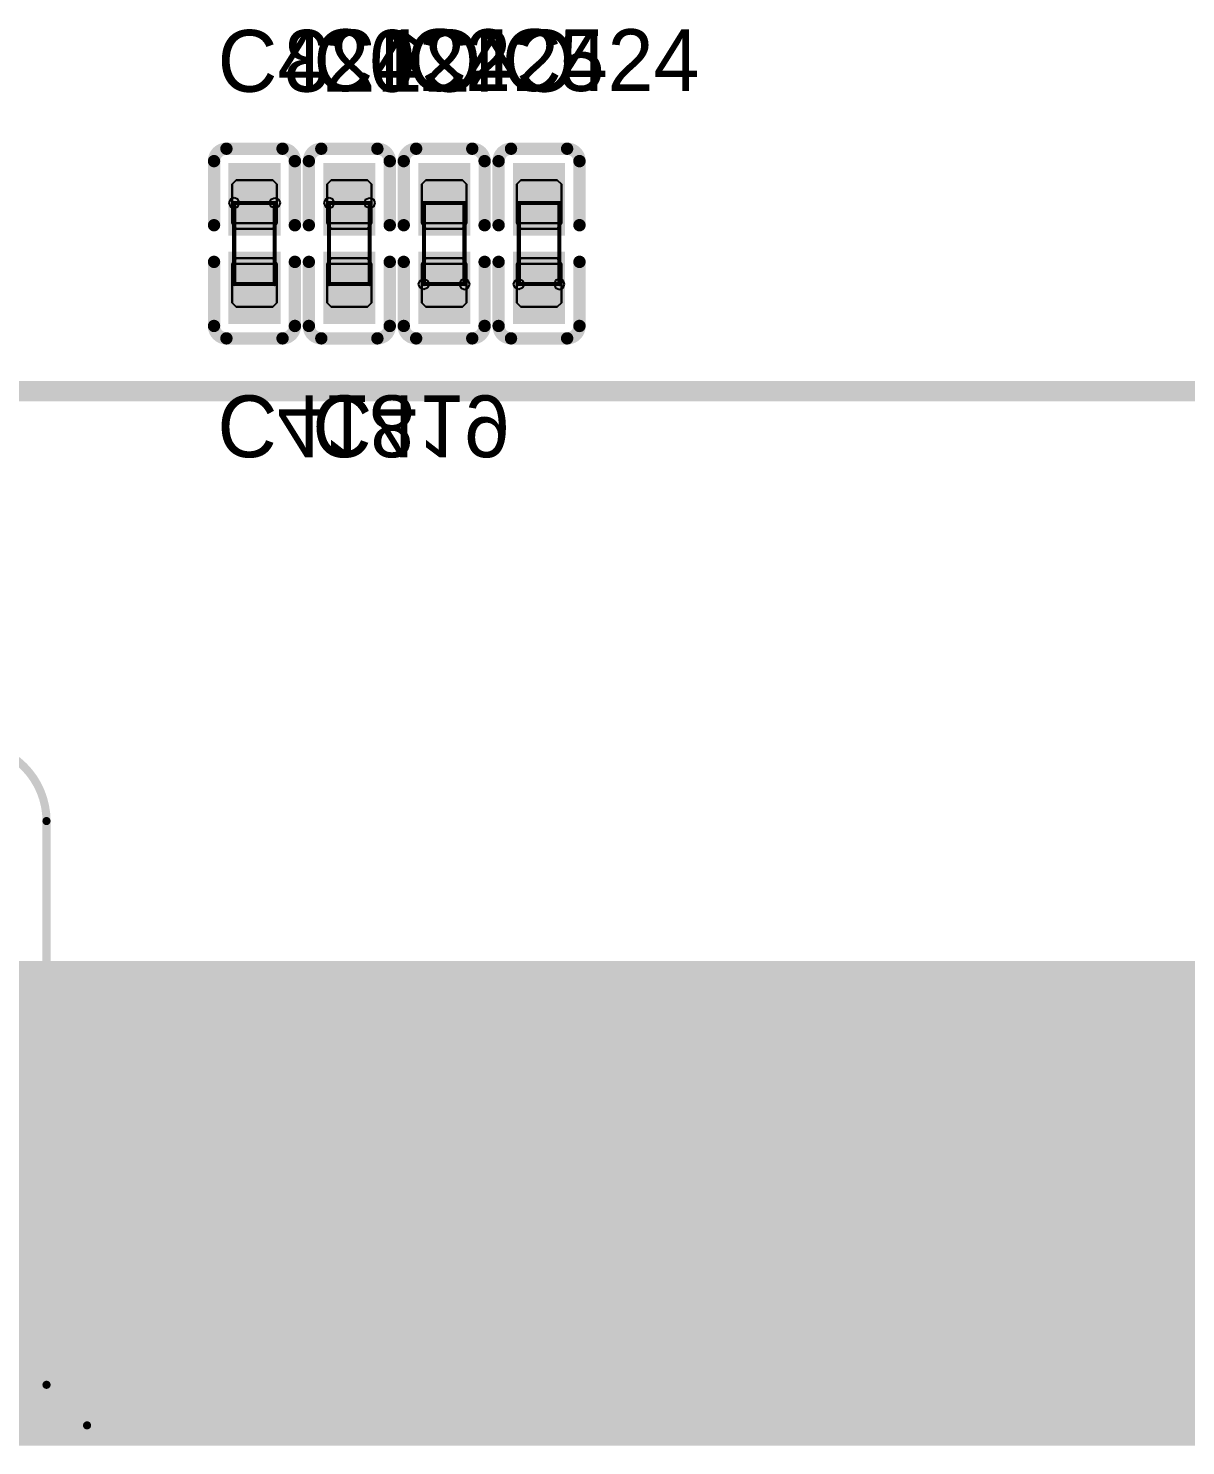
# Model space of a CAD drawing. Header units: millimetres. Extents: x 892 to 1144, y 1011 to 1123.
# Drawn here: x 949.8 to 964.07, y 1010.52 to 1028 of the extents above; entities that cross this region are included whole.
import ezdxf

# ---------------------------------------------------------------- set-up
doc = ezdxf.new("R2010")
doc.units = ezdxf.units.MM
for name, color, linetype in [('BottomLayer', 5, 'Continuous'), ('BottomOverlay', 54, 'Continuous'), ('BottomPaste', 16, 'Continuous'), ('BottomSolder', 6, 'Continuous'), ('KeepOutLayer', 6, 'Continuous'), ('Mechanical15', 56, 'Continuous'), ('TopLayer', 1, 'Continuous'), ('TopOverlay', 2, 'Continuous'), ('TopPaste', 8, 'Continuous'), ('TopSolder', 216, 'Continuous')]:
    doc.layers.add(name, color=color, linetype=linetype)

msp = doc.modelspace()

# ---------------------------------------------------------------- linework, layer by layer
at = {"layer": 'BottomLayer'}
for points in [[(952.32, 1026.285), (952.32, 1025.495), (952.86, 1026.285), (952.86, 1025.495)], [(953.49, 1026.285), (953.49, 1025.495), (954.03, 1026.285), (954.03, 1025.495)], [(955.2, 1025.495), (955.2, 1026.285), (954.66, 1025.495), (954.66, 1026.285)], [(956.37, 1025.495), (956.37, 1026.285), (955.83, 1025.495), (955.83, 1026.285)], [(952.32, 1025.195), (952.32, 1024.405), (952.86, 1025.195), (952.86, 1024.405)], [(953.49, 1025.195), (953.49, 1024.405), (954.03, 1025.195), (954.03, 1024.405)], [(955.2, 1024.405), (955.2, 1025.195), (954.66, 1024.405), (954.66, 1025.195)], [(956.37, 1024.405), (956.37, 1025.195), (955.83, 1024.405), (955.83, 1025.195)], [(950.225, 1012.175), (950.925, 1012.175), (950.225, 1016.375), (950.925, 1016.375)], [(951.225, 1012.175), (951.925, 1012.175), (951.225, 1016.375), (951.925, 1016.375)], [(952.225, 1012.175), (952.925, 1012.175), (952.225, 1016.375), (952.925, 1016.375)], [(953.225, 1012.175), (953.925, 1012.175), (953.225, 1016.375), (953.925, 1016.375)], [(954.225, 1012.175), (954.925, 1012.175), (954.225, 1016.375), (954.925, 1016.375)], [(955.225, 1012.175), (955.925, 1012.175), (955.225, 1016.375), (955.925, 1016.375)], [(956.225, 1012.175), (956.925, 1012.175), (956.225, 1016.375), (956.925, 1016.375)], [(957.225, 1012.175), (957.925, 1012.175), (957.225, 1016.375), (957.925, 1016.375)], [(958.225, 1012.175), (958.925, 1012.175), (958.225, 1016.375), (958.925, 1016.375)], [(959.225, 1012.175), (959.925, 1012.175), (959.225, 1016.375), (959.925, 1016.375)], [(960.225, 1012.175), (960.925, 1012.175), (960.225, 1016.375), (960.925, 1016.375)], [(961.225, 1012.175), (961.925, 1012.175), (961.225, 1016.375), (961.925, 1016.375)], [(962.225, 1012.175), (962.925, 1012.175), (962.225, 1016.375), (962.925, 1016.375)], [(963.225, 1012.175), (963.925, 1012.175), (963.225, 1016.375), (963.925, 1016.375)]]:
    msp.add_solid(points, dxfattribs=at)
at = {"layer": 'BottomOverlay', "const_width": 0.152}
for points in [[(952.091, 1026.361, -0.414214), (952.244, 1026.514)], [(952.936, 1026.514, -0.414214), (953.089, 1026.361)], [(953.261, 1026.361, -0.414214), (953.414, 1026.514)], [(954.106, 1026.514, -0.414214), (954.259, 1026.361)], [(954.431, 1026.361, -0.414214), (954.584, 1026.514)], [(955.276, 1026.514, -0.414214), (955.429, 1026.361)], [(955.601, 1026.361, -0.414214), (955.754, 1026.514)], [(956.446, 1026.514, -0.414214), (956.599, 1026.361)], [(952.244, 1024.176, -0.414214), (952.091, 1024.329)], [(953.089, 1024.329, -0.414214), (952.936, 1024.176)], [(953.414, 1024.176, -0.414214), (953.261, 1024.329)], [(954.259, 1024.329, -0.414214), (954.106, 1024.176)], [(954.584, 1024.176, -0.414214), (954.431, 1024.329)], [(955.429, 1024.329, -0.414214), (955.276, 1024.176)], [(955.754, 1024.176, -0.414214), (955.601, 1024.329)], [(956.599, 1024.329, -0.414214), (956.446, 1024.176)]]:
    msp.add_lwpolyline(points, format="xyb", dxfattribs=at)
for points in [[(952.244, 1026.514), (952.936, 1026.514)], [(953.414, 1026.514), (954.106, 1026.514)], [(954.584, 1026.514), (955.276, 1026.514)], [(955.754, 1026.514), (956.446, 1026.514)], [(952.091, 1025.571), (952.091, 1026.361)], [(953.089, 1025.571), (953.089, 1026.361)], [(953.261, 1025.571), (953.261, 1026.361)], [(954.259, 1025.571), (954.259, 1026.361)], [(954.431, 1025.571), (954.431, 1026.361)], [(955.429, 1025.571), (955.429, 1026.361)], [(955.601, 1025.571), (955.601, 1026.361)], [(956.599, 1025.571), (956.599, 1026.361)], [(952.091, 1024.329), (952.091, 1025.119)], [(953.089, 1024.329), (953.089, 1025.119)], [(953.261, 1024.329), (953.261, 1025.119)], [(954.259, 1024.329), (954.259, 1025.119)], [(954.431, 1024.329), (954.431, 1025.119)], [(955.429, 1024.329), (955.429, 1025.119)], [(955.601, 1024.329), (955.601, 1025.119)], [(956.599, 1024.329), (956.599, 1025.119)], [(952.244, 1024.176), (952.936, 1024.176)], [(953.414, 1024.176), (954.106, 1024.176)], [(954.584, 1024.176), (955.276, 1024.176)], [(955.754, 1024.176), (956.446, 1024.176)]]:
    msp.add_lwpolyline(points, dxfattribs=at)
at = {"layer": 'BottomOverlay', "const_width": 0.0762}
for points in [[(952.206, 1026.514, 1), (952.282, 1026.514, 1)], [(952.206, 1026.514, 1), (952.282, 1026.514, 1)], [(952.898, 1026.514, 1), (952.974, 1026.514, 1)], [(952.898, 1026.514, 1), (952.974, 1026.514, 1)], [(953.376, 1026.514, 1), (953.452, 1026.514, 1)], [(953.376, 1026.514, 1), (953.452, 1026.514, 1)], [(954.068, 1026.514, 1), (954.144, 1026.514, 1)], [(954.068, 1026.514, 1), (954.144, 1026.514, 1)], [(954.546, 1026.514, 1), (954.622, 1026.514, 1)], [(954.546, 1026.514, 1), (954.622, 1026.514, 1)], [(955.238, 1026.514, 1), (955.314, 1026.514, 1)], [(955.238, 1026.514, 1), (955.314, 1026.514, 1)], [(955.716, 1026.514, 1), (955.792, 1026.514, 1)], [(955.716, 1026.514, 1), (955.792, 1026.514, 1)], [(956.408, 1026.514, 1), (956.484, 1026.514, 1)], [(956.408, 1026.514, 1), (956.484, 1026.514, 1)], [(952.053, 1026.361, 1), (952.129, 1026.361, 1)], [(952.053, 1026.361, 1), (952.129, 1026.361, 1)], [(953.05, 1026.361, 1), (953.127, 1026.361, 1)], [(953.05, 1026.361, 1), (953.127, 1026.361, 1)], [(953.223, 1026.361, 1), (953.299, 1026.361, 1)], [(953.223, 1026.361, 1), (953.299, 1026.361, 1)], [(954.22, 1026.361, 1), (954.297, 1026.361, 1)], [(954.22, 1026.361, 1), (954.297, 1026.361, 1)], [(954.393, 1026.361, 1), (954.469, 1026.361, 1)], [(954.393, 1026.361, 1), (954.469, 1026.361, 1)], [(955.39, 1026.361, 1), (955.467, 1026.361, 1)], [(955.39, 1026.361, 1), (955.467, 1026.361, 1)], [(955.563, 1026.361, 1), (955.639, 1026.361, 1)], [(955.563, 1026.361, 1), (955.639, 1026.361, 1)], [(956.56, 1026.361, 1), (956.637, 1026.361, 1)], [(956.56, 1026.361, 1), (956.637, 1026.361, 1)], [(952.053, 1025.571, 1), (952.129, 1025.571, 1)], [(953.05, 1025.571, 1), (953.127, 1025.571, 1)], [(953.223, 1025.571, 1), (953.299, 1025.571, 1)], [(954.22, 1025.571, 1), (954.297, 1025.571, 1)], [(954.393, 1025.571, 1), (954.469, 1025.571, 1)], [(955.39, 1025.571, 1), (955.467, 1025.571, 1)], [(955.563, 1025.571, 1), (955.639, 1025.571, 1)], [(956.56, 1025.571, 1), (956.637, 1025.571, 1)], [(952.053, 1025.119, 1), (952.129, 1025.119, 1)], [(953.05, 1025.119, 1), (953.127, 1025.119, 1)], [(953.223, 1025.119, 1), (953.299, 1025.119, 1)], [(954.22, 1025.119, 1), (954.297, 1025.119, 1)], [(954.393, 1025.119, 1), (954.469, 1025.119, 1)], [(955.39, 1025.119, 1), (955.467, 1025.119, 1)], [(955.563, 1025.119, 1), (955.639, 1025.119, 1)], [(956.56, 1025.119, 1), (956.637, 1025.119, 1)], [(952.053, 1024.329, 1), (952.129, 1024.329, 1)], [(952.053, 1024.329, 1), (952.129, 1024.329, 1)], [(953.05, 1024.329, 1), (953.127, 1024.329, 1)], [(953.05, 1024.329, 1), (953.127, 1024.329, 1)], [(953.223, 1024.329, 1), (953.299, 1024.329, 1)], [(953.223, 1024.329, 1), (953.299, 1024.329, 1)], [(954.22, 1024.329, 1), (954.297, 1024.329, 1)], [(954.22, 1024.329, 1), (954.297, 1024.329, 1)], [(954.393, 1024.329, 1), (954.469, 1024.329, 1)], [(954.393, 1024.329, 1), (954.469, 1024.329, 1)], [(955.39, 1024.329, 1), (955.467, 1024.329, 1)], [(955.39, 1024.329, 1), (955.467, 1024.329, 1)], [(955.563, 1024.329, 1), (955.639, 1024.329, 1)], [(955.563, 1024.329, 1), (955.639, 1024.329, 1)], [(956.56, 1024.329, 1), (956.637, 1024.329, 1)], [(956.56, 1024.329, 1), (956.637, 1024.329, 1)], [(952.206, 1024.176, 1), (952.282, 1024.176, 1)], [(952.206, 1024.176, 1), (952.282, 1024.176, 1)], [(952.898, 1024.176, 1), (952.974, 1024.176, 1)], [(952.898, 1024.176, 1), (952.974, 1024.176, 1)], [(953.376, 1024.176, 1), (953.452, 1024.176, 1)], [(953.376, 1024.176, 1), (953.452, 1024.176, 1)], [(954.068, 1024.176, 1), (954.144, 1024.176, 1)], [(954.068, 1024.176, 1), (954.144, 1024.176, 1)], [(954.546, 1024.176, 1), (954.622, 1024.176, 1)], [(954.546, 1024.176, 1), (954.622, 1024.176, 1)], [(955.238, 1024.176, 1), (955.314, 1024.176, 1)], [(955.238, 1024.176, 1), (955.314, 1024.176, 1)], [(955.716, 1024.176, 1), (955.792, 1024.176, 1)], [(955.716, 1024.176, 1), (955.792, 1024.176, 1)], [(956.408, 1024.176, 1), (956.484, 1024.176, 1)], [(956.408, 1024.176, 1), (956.484, 1024.176, 1)]]:
    msp.add_lwpolyline(points, format="xyb", close=True, dxfattribs=at)
at = {"layer": 'BottomPaste'}
for p, q in [((952.365, 1026.125), (952.315, 1026.075)), ((952.315, 1026.075), (952.315, 1025.595)), ((952.815, 1026.125), (952.365, 1026.125)), ((952.865, 1026.075), (952.815, 1026.125)), ((952.865, 1025.595), (952.865, 1026.075)), ((953.535, 1026.125), (953.485, 1026.075)), ((953.485, 1026.075), (953.485, 1025.595)), ((953.985, 1026.125), (953.535, 1026.125)), ((954.035, 1026.075), (953.985, 1026.125)), ((954.035, 1025.595), (954.035, 1026.075)), ((954.705, 1026.125), (954.655, 1026.075)), ((954.655, 1026.075), (954.655, 1025.595)), ((955.155, 1026.125), (954.705, 1026.125)), ((955.205, 1026.075), (955.155, 1026.125)), ((955.205, 1025.595), (955.205, 1026.075)), ((955.875, 1026.125), (955.825, 1026.075)), ((955.825, 1026.075), (955.825, 1025.595)), ((956.325, 1026.125), (955.875, 1026.125)), ((956.375, 1026.075), (956.325, 1026.125)), ((956.375, 1025.595), (956.375, 1026.075)), ((952.315, 1025.595), (952.365, 1025.525)), ((952.365, 1025.525), (952.815, 1025.525)), ((952.815, 1025.525), (952.865, 1025.595)), ((953.485, 1025.595), (953.535, 1025.525)), ((953.535, 1025.525), (953.985, 1025.525)), ((953.985, 1025.525), (954.035, 1025.595)), ((954.655, 1025.595), (954.705, 1025.525)), ((954.705, 1025.525), (955.155, 1025.525)), ((955.155, 1025.525), (955.205, 1025.595)), ((955.825, 1025.595), (955.875, 1025.525)), ((955.875, 1025.525), (956.325, 1025.525)), ((956.325, 1025.525), (956.375, 1025.595)), ((952.365, 1025.165), (952.315, 1025.095)), ((952.815, 1025.165), (952.365, 1025.165)), ((952.865, 1025.095), (952.815, 1025.165)), ((953.535, 1025.165), (953.485, 1025.095)), ((953.985, 1025.165), (953.535, 1025.165)), ((954.035, 1025.095), (953.985, 1025.165)), ((954.705, 1025.165), (954.655, 1025.095)), ((955.155, 1025.165), (954.705, 1025.165)), ((955.205, 1025.095), (955.155, 1025.165)), ((955.875, 1025.165), (955.825, 1025.095)), ((956.325, 1025.165), (955.875, 1025.165)), ((956.375, 1025.095), (956.325, 1025.165)), ((952.315, 1025.095), (952.315, 1024.615)), ((952.865, 1024.615), (952.865, 1025.095)), ((953.485, 1025.095), (953.485, 1024.615)), ((954.035, 1024.615), (954.035, 1025.095)), ((954.655, 1025.095), (954.655, 1024.615)), ((955.205, 1024.615), (955.205, 1025.095)), ((955.825, 1025.095), (955.825, 1024.615)), ((956.375, 1024.615), (956.375, 1025.095)), ((952.315, 1024.615), (952.365, 1024.565)), ((952.365, 1024.565), (952.815, 1024.565)), ((952.815, 1024.565), (952.865, 1024.615)), ((953.485, 1024.615), (953.535, 1024.565)), ((953.535, 1024.565), (953.985, 1024.565)), ((953.985, 1024.565), (954.035, 1024.615)), ((954.655, 1024.615), (954.705, 1024.565)), ((954.705, 1024.565), (955.155, 1024.565)), ((955.155, 1024.565), (955.205, 1024.615)), ((955.825, 1024.615), (955.875, 1024.565)), ((955.875, 1024.565), (956.325, 1024.565)), ((956.325, 1024.565), (956.375, 1024.615))]:
    msp.add_line(p, q, dxfattribs=at)
for points in [[(952.32, 1026.285), (952.32, 1025.495), (952.86, 1026.285), (952.86, 1025.495)], [(953.49, 1026.285), (953.49, 1025.495), (954.03, 1026.285), (954.03, 1025.495)], [(955.2, 1025.495), (955.2, 1026.285), (954.66, 1025.495), (954.66, 1026.285)], [(956.37, 1025.495), (956.37, 1026.285), (955.83, 1025.495), (955.83, 1026.285)], [(952.32, 1025.195), (952.32, 1024.405), (952.86, 1025.195), (952.86, 1024.405)], [(953.49, 1025.195), (953.49, 1024.405), (954.03, 1025.195), (954.03, 1024.405)], [(955.2, 1024.405), (955.2, 1025.195), (954.66, 1024.405), (954.66, 1025.195)], [(956.37, 1024.405), (956.37, 1025.195), (955.83, 1024.405), (955.83, 1025.195)]]:
    msp.add_solid(points, dxfattribs=at)
at = {"layer": 'BottomSolder'}
for points in [[(952.269, 1026.336), (952.269, 1025.444), (952.911, 1026.336), (952.911, 1025.444)], [(953.439, 1026.336), (953.439, 1025.444), (954.081, 1026.336), (954.081, 1025.444)], [(955.251, 1025.444), (955.251, 1026.336), (954.609, 1025.444), (954.609, 1026.336)], [(956.421, 1025.444), (956.421, 1026.336), (955.779, 1025.444), (955.779, 1026.336)], [(952.269, 1025.246), (952.269, 1024.354), (952.911, 1025.246), (952.911, 1024.354)], [(953.439, 1025.246), (953.439, 1024.354), (954.081, 1025.246), (954.081, 1024.354)], [(955.251, 1024.354), (955.251, 1025.246), (954.609, 1024.354), (954.609, 1025.246)], [(956.421, 1024.354), (956.421, 1025.246), (955.779, 1024.354), (955.779, 1025.246)], [(936.675, 1010.525), (1021.475, 1010.525), (936.675, 1016.5), (1021.475, 1016.5)], [(950.123, 1012.073), (951.027, 1012.073), (950.123, 1016.477), (951.027, 1016.477)], [(951.123, 1012.073), (952.027, 1012.073), (951.123, 1016.477), (952.027, 1016.477)], [(952.123, 1012.073), (953.027, 1012.073), (952.123, 1016.477), (953.027, 1016.477)], [(953.123, 1012.073), (954.027, 1012.073), (953.123, 1016.477), (954.027, 1016.477)], [(954.123, 1012.073), (955.027, 1012.073), (954.123, 1016.477), (955.027, 1016.477)], [(955.123, 1012.073), (956.027, 1012.073), (955.123, 1016.477), (956.027, 1016.477)], [(956.123, 1012.073), (957.027, 1012.073), (956.123, 1016.477), (957.027, 1016.477)], [(957.123, 1012.073), (958.027, 1012.073), (957.123, 1016.477), (958.027, 1016.477)], [(958.123, 1012.073), (959.027, 1012.073), (958.123, 1016.477), (959.027, 1016.477)], [(959.123, 1012.073), (960.027, 1012.073), (959.123, 1016.477), (960.027, 1016.477)], [(960.123, 1012.073), (961.027, 1012.073), (960.123, 1016.477), (961.027, 1016.477)], [(961.123, 1012.073), (962.027, 1012.073), (961.123, 1016.477), (962.027, 1016.477)], [(962.123, 1012.073), (963.027, 1012.073), (962.123, 1016.477), (963.027, 1016.477)], [(963.123, 1012.073), (964.027, 1012.073), (963.123, 1016.477), (964.027, 1016.477)]]:
    msp.add_solid(points, dxfattribs=at)
at = {"layer": 'KeepOutLayer', "const_width": 0.1}
msp.add_lwpolyline([(948.125, 1018.225, -1), (950.025, 1018.225)], format="xyb", dxfattribs=at)
for points in [[(950.025, 1011.275), (950.025, 1018.225)], [(950.025, 1011.275), (950.525, 1010.775)], [(950.525, 1010.775), (1020.725, 1010.775)]]:
    msp.add_lwpolyline(points, dxfattribs=at)
at = {"layer": 'KeepOutLayer', "const_width": 0.05}
for points in [[(950, 1018.225, 1), (950.05, 1018.225, 1)], [(950, 1018.225, 1), (950.05, 1018.225, 1)], [(950, 1011.275, 1), (950.05, 1011.275, 1)], [(950, 1011.275, 1), (950.05, 1011.275, 1)], [(950.5, 1010.775, 1), (950.55, 1010.775, 1)], [(950.5, 1010.775, 1), (950.55, 1010.775, 1)]]:
    msp.add_lwpolyline(points, format="xyb", close=True, dxfattribs=at)
at = {"layer": 'Mechanical15'}
for p, q in [((952.294, 1025.891), (952.275, 1025.845)), ((952.275, 1025.845), (952.294, 1025.799)), ((952.34, 1025.91), (952.294, 1025.891)), ((952.386, 1025.891), (952.34, 1025.91)), ((952.34, 1025.91), (952.34, 1025.91)), ((952.34, 1025.595), (952.34, 1025.845)), ((952.34, 1025.845), (952.84, 1025.845)), ((952.84, 1025.845), (952.34, 1025.845)), ((952.34, 1025.845), (952.34, 1025.595)), ((952.405, 1025.845), (952.386, 1025.891)), ((952.386, 1025.799), (952.405, 1025.845)), ((952.775, 1025.845), (952.794, 1025.891)), ((952.794, 1025.799), (952.775, 1025.845)), ((952.794, 1025.891), (952.84, 1025.91)), ((952.84, 1025.91), (952.886, 1025.891)), ((952.84, 1025.845), (952.84, 1025.595)), ((952.84, 1025.595), (952.84, 1025.845)), ((952.886, 1025.891), (952.905, 1025.845)), ((952.905, 1025.845), (952.886, 1025.799)), ((953.464, 1025.891), (953.445, 1025.845)), ((953.445, 1025.845), (953.464, 1025.799)), ((953.51, 1025.91), (953.464, 1025.891)), ((953.556, 1025.891), (953.51, 1025.91)), ((953.51, 1025.91), (953.51, 1025.91)), ((953.51, 1025.595), (953.51, 1025.845)), ((953.51, 1025.845), (954.01, 1025.845)), ((954.01, 1025.845), (953.51, 1025.845)), ((953.51, 1025.845), (953.51, 1025.595)), ((953.575, 1025.845), (953.556, 1025.891)), ((953.556, 1025.799), (953.575, 1025.845)), ((953.945, 1025.845), (953.964, 1025.891)), ((953.964, 1025.799), (953.945, 1025.845)), ((953.964, 1025.891), (954.01, 1025.91)), ((954.01, 1025.91), (954.056, 1025.891)), ((954.01, 1025.845), (954.01, 1025.595)), ((954.01, 1025.595), (954.01, 1025.845)), ((954.056, 1025.891), (954.075, 1025.845)), ((954.075, 1025.845), (954.056, 1025.799)), ((955.18, 1025.845), (954.68, 1025.845)), ((954.68, 1025.845), (954.68, 1025.595)), ((954.68, 1025.595), (954.68, 1025.845)), ((954.68, 1025.845), (955.18, 1025.845)), ((955.18, 1025.595), (955.18, 1025.845)), ((955.18, 1025.845), (955.18, 1025.595)), ((956.35, 1025.845), (955.85, 1025.845)), ((955.85, 1025.845), (955.85, 1025.595)), ((955.85, 1025.595), (955.85, 1025.845)), ((955.85, 1025.845), (956.35, 1025.845)), ((956.35, 1025.595), (956.35, 1025.845)), ((956.35, 1025.845), (956.35, 1025.595)), ((952.294, 1025.799), (952.34, 1025.78)), ((952.34, 1025.78), (952.386, 1025.799)), ((952.34, 1025.78), (952.34, 1025.78)), ((952.84, 1025.78), (952.794, 1025.799)), ((952.886, 1025.799), (952.84, 1025.78)), ((953.464, 1025.799), (953.51, 1025.78)), ((953.51, 1025.78), (953.556, 1025.799)), ((953.51, 1025.78), (953.51, 1025.78)), ((954.01, 1025.78), (953.964, 1025.799)), ((954.056, 1025.799), (954.01, 1025.78)), ((952.84, 1025.595), (952.34, 1025.595)), ((952.34, 1025.595), (952.84, 1025.595)), ((954.01, 1025.595), (953.51, 1025.595)), ((953.51, 1025.595), (954.01, 1025.595)), ((954.68, 1025.595), (955.18, 1025.595)), ((955.18, 1025.595), (954.68, 1025.595)), ((955.85, 1025.595), (956.35, 1025.595)), ((956.35, 1025.595), (955.85, 1025.595)), ((952.34, 1025.095), (952.34, 1024.845)), ((952.84, 1025.095), (952.34, 1025.095)), ((952.34, 1024.845), (952.34, 1025.095)), ((952.34, 1025.095), (952.84, 1025.095)), ((952.84, 1024.845), (952.84, 1025.095)), ((952.84, 1025.095), (952.84, 1024.845)), ((953.51, 1025.095), (953.51, 1024.845)), ((954.01, 1025.095), (953.51, 1025.095)), ((953.51, 1024.845), (953.51, 1025.095)), ((953.51, 1025.095), (954.01, 1025.095)), ((954.01, 1024.845), (954.01, 1025.095)), ((954.01, 1025.095), (954.01, 1024.845)), ((954.68, 1024.845), (954.68, 1025.095)), ((954.68, 1025.095), (955.18, 1025.095)), ((954.68, 1025.095), (954.68, 1024.845)), ((955.18, 1025.095), (954.68, 1025.095)), ((955.18, 1025.095), (955.18, 1024.845)), ((955.18, 1024.845), (955.18, 1025.095)), ((955.85, 1024.845), (955.85, 1025.095)), ((955.85, 1025.095), (956.35, 1025.095)), ((955.85, 1025.095), (955.85, 1024.845)), ((956.35, 1025.095), (955.85, 1025.095)), ((956.35, 1025.095), (956.35, 1024.845)), ((956.35, 1024.845), (956.35, 1025.095)), ((952.34, 1024.845), (952.84, 1024.845)), ((952.84, 1024.845), (952.34, 1024.845)), ((953.51, 1024.845), (954.01, 1024.845)), ((954.01, 1024.845), (953.51, 1024.845)), ((954.615, 1024.845), (954.634, 1024.891)), ((954.634, 1024.799), (954.615, 1024.845)), ((954.634, 1024.891), (954.68, 1024.91)), ((954.68, 1024.78), (954.634, 1024.799)), ((954.68, 1024.91), (954.726, 1024.891)), ((955.18, 1024.845), (954.68, 1024.845)), ((954.68, 1024.845), (955.18, 1024.845)), ((954.726, 1024.799), (954.68, 1024.78)), ((954.726, 1024.891), (954.745, 1024.845)), ((954.745, 1024.845), (954.726, 1024.799)), ((955.134, 1024.891), (955.115, 1024.845)), ((955.115, 1024.845), (955.134, 1024.799)), ((955.18, 1024.91), (955.134, 1024.891)), ((955.134, 1024.799), (955.18, 1024.78)), ((955.18, 1024.91), (955.18, 1024.91)), ((955.226, 1024.891), (955.18, 1024.91)), ((955.18, 1024.78), (955.226, 1024.799)), ((955.245, 1024.845), (955.226, 1024.891)), ((955.226, 1024.799), (955.245, 1024.845)), ((955.785, 1024.845), (955.804, 1024.891)), ((955.804, 1024.799), (955.785, 1024.845)), ((955.804, 1024.891), (955.85, 1024.91)), ((955.85, 1024.78), (955.804, 1024.799)), ((955.85, 1024.91), (955.896, 1024.891)), ((956.35, 1024.845), (955.85, 1024.845)), ((955.85, 1024.845), (956.35, 1024.845)), ((955.896, 1024.799), (955.85, 1024.78)), ((955.896, 1024.891), (955.915, 1024.845)), ((955.915, 1024.845), (955.896, 1024.799)), ((956.304, 1024.891), (956.285, 1024.845)), ((956.285, 1024.845), (956.304, 1024.799)), ((956.35, 1024.91), (956.304, 1024.891)), ((956.304, 1024.799), (956.35, 1024.78)), ((956.35, 1024.91), (956.35, 1024.91)), ((956.396, 1024.891), (956.35, 1024.91)), ((956.35, 1024.78), (956.396, 1024.799)), ((956.415, 1024.845), (956.396, 1024.891)), ((956.396, 1024.799), (956.415, 1024.845)), ((955.18, 1024.78), (955.18, 1024.78)), ((956.35, 1024.78), (956.35, 1024.78))]:
    msp.add_line(p, q, dxfattribs=at)
at = {"layer": 'Mechanical15', "const_width": 0.0508}
for points in [[(952.34, 1024.845), (952.34, 1025.845)], [(952.34, 1025.845), (952.84, 1025.845)], [(952.34, 1024.845), (952.34, 1025.845)], [(952.34, 1025.845), (952.84, 1025.845)], [(952.84, 1024.845), (952.84, 1025.845)], [(952.84, 1024.845), (952.84, 1025.845)], [(953.51, 1024.845), (953.51, 1025.845)], [(953.51, 1025.845), (954.01, 1025.845)], [(953.51, 1024.845), (953.51, 1025.845)], [(953.51, 1025.845), (954.01, 1025.845)], [(954.01, 1024.845), (954.01, 1025.845)], [(954.01, 1024.845), (954.01, 1025.845)], [(954.68, 1025.845), (955.18, 1025.845)], [(954.68, 1024.845), (954.68, 1025.845)], [(954.68, 1024.845), (954.68, 1025.845)], [(954.68, 1025.845), (955.18, 1025.845)], [(955.18, 1024.845), (955.18, 1025.845)], [(955.18, 1024.845), (955.18, 1025.845)], [(955.85, 1025.845), (956.35, 1025.845)], [(955.85, 1024.845), (955.85, 1025.845)], [(955.85, 1024.845), (955.85, 1025.845)], [(955.85, 1025.845), (956.35, 1025.845)], [(956.35, 1024.845), (956.35, 1025.845)], [(956.35, 1024.845), (956.35, 1025.845)], [(952.34, 1024.845), (952.84, 1024.845)], [(952.34, 1024.845), (952.84, 1024.845)], [(953.51, 1024.845), (954.01, 1024.845)], [(953.51, 1024.845), (954.01, 1024.845)], [(954.68, 1024.845), (955.18, 1024.845)], [(954.68, 1024.845), (955.18, 1024.845)], [(955.85, 1024.845), (956.35, 1024.845)], [(955.85, 1024.845), (956.35, 1024.845)]]:
    msp.add_lwpolyline(points, dxfattribs=at)
at = {"layer": 'Mechanical15', "const_width": 0.0254}
for points in [[(952.327, 1025.845, 1), (952.353, 1025.845, 1)], [(952.327, 1025.845, 1), (952.353, 1025.845, 1)], [(952.327, 1025.845, 1), (952.353, 1025.845, 1)], [(952.327, 1025.845, 1), (952.353, 1025.845, 1)], [(952.827, 1025.845, 1), (952.853, 1025.845, 1)], [(952.827, 1025.845, 1), (952.853, 1025.845, 1)], [(952.827, 1025.845, 1), (952.853, 1025.845, 1)], [(952.827, 1025.845, 1), (952.853, 1025.845, 1)], [(953.497, 1025.845, 1), (953.523, 1025.845, 1)], [(953.497, 1025.845, 1), (953.523, 1025.845, 1)], [(953.497, 1025.845, 1), (953.523, 1025.845, 1)], [(953.497, 1025.845, 1), (953.523, 1025.845, 1)], [(953.997, 1025.845, 1), (954.023, 1025.845, 1)], [(953.997, 1025.845, 1), (954.023, 1025.845, 1)], [(953.997, 1025.845, 1), (954.023, 1025.845, 1)], [(953.997, 1025.845, 1), (954.023, 1025.845, 1)], [(954.667, 1025.845, 1), (954.693, 1025.845, 1)], [(954.667, 1025.845, 1), (954.693, 1025.845, 1)], [(954.667, 1025.845, 1), (954.693, 1025.845, 1)], [(954.667, 1025.845, 1), (954.693, 1025.845, 1)], [(955.167, 1025.845, 1), (955.193, 1025.845, 1)], [(955.167, 1025.845, 1), (955.193, 1025.845, 1)], [(955.167, 1025.845, 1), (955.193, 1025.845, 1)], [(955.167, 1025.845, 1), (955.193, 1025.845, 1)], [(955.837, 1025.845, 1), (955.863, 1025.845, 1)], [(955.837, 1025.845, 1), (955.863, 1025.845, 1)], [(955.837, 1025.845, 1), (955.863, 1025.845, 1)], [(955.837, 1025.845, 1), (955.863, 1025.845, 1)], [(956.337, 1025.845, 1), (956.363, 1025.845, 1)], [(956.337, 1025.845, 1), (956.363, 1025.845, 1)], [(956.337, 1025.845, 1), (956.363, 1025.845, 1)], [(956.337, 1025.845, 1), (956.363, 1025.845, 1)], [(952.327, 1024.845, 1), (952.353, 1024.845, 1)], [(952.327, 1024.845, 1), (952.353, 1024.845, 1)], [(952.327, 1024.845, 1), (952.353, 1024.845, 1)], [(952.327, 1024.845, 1), (952.353, 1024.845, 1)], [(952.827, 1024.845, 1), (952.853, 1024.845, 1)], [(952.827, 1024.845, 1), (952.853, 1024.845, 1)], [(952.827, 1024.845, 1), (952.853, 1024.845, 1)], [(952.827, 1024.845, 1), (952.853, 1024.845, 1)], [(953.497, 1024.845, 1), (953.523, 1024.845, 1)], [(953.497, 1024.845, 1), (953.523, 1024.845, 1)], [(953.497, 1024.845, 1), (953.523, 1024.845, 1)], [(953.497, 1024.845, 1), (953.523, 1024.845, 1)], [(953.997, 1024.845, 1), (954.023, 1024.845, 1)], [(953.997, 1024.845, 1), (954.023, 1024.845, 1)], [(953.997, 1024.845, 1), (954.023, 1024.845, 1)], [(953.997, 1024.845, 1), (954.023, 1024.845, 1)], [(954.667, 1024.845, 1), (954.693, 1024.845, 1)], [(954.667, 1024.845, 1), (954.693, 1024.845, 1)], [(954.667, 1024.845, 1), (954.693, 1024.845, 1)], [(954.667, 1024.845, 1), (954.693, 1024.845, 1)], [(955.167, 1024.845, 1), (955.193, 1024.845, 1)], [(955.167, 1024.845, 1), (955.193, 1024.845, 1)], [(955.167, 1024.845, 1), (955.193, 1024.845, 1)], [(955.167, 1024.845, 1), (955.193, 1024.845, 1)], [(955.837, 1024.845, 1), (955.863, 1024.845, 1)], [(955.837, 1024.845, 1), (955.863, 1024.845, 1)], [(955.837, 1024.845, 1), (955.863, 1024.845, 1)], [(955.837, 1024.845, 1), (955.863, 1024.845, 1)], [(956.337, 1024.845, 1), (956.363, 1024.845, 1)], [(956.337, 1024.845, 1), (956.363, 1024.845, 1)], [(956.337, 1024.845, 1), (956.363, 1024.845, 1)], [(956.337, 1024.845, 1), (956.363, 1024.845, 1)]]:
    msp.add_lwpolyline(points, format="xyb", close=True, dxfattribs=at)
at = {"layer": 'TopLayer'}
for points in [[(952.32, 1026.285), (952.32, 1025.495), (952.86, 1026.285), (952.86, 1025.495)], [(953.49, 1026.285), (953.49, 1025.495), (954.03, 1026.285), (954.03, 1025.495)], [(955.2, 1025.495), (955.2, 1026.285), (954.66, 1025.495), (954.66, 1026.285)], [(956.37, 1025.495), (956.37, 1026.285), (955.83, 1025.495), (955.83, 1026.285)], [(952.32, 1025.195), (952.32, 1024.405), (952.86, 1025.195), (952.86, 1024.405)], [(953.49, 1025.195), (953.49, 1024.405), (954.03, 1025.195), (954.03, 1024.405)], [(955.2, 1024.405), (955.2, 1025.195), (954.66, 1024.405), (954.66, 1025.195)], [(956.37, 1024.405), (956.37, 1025.195), (955.83, 1024.405), (955.83, 1025.195)], [(950.225, 1012.175), (950.925, 1012.175), (950.225, 1016.375), (950.925, 1016.375)], [(951.225, 1012.175), (951.925, 1012.175), (951.225, 1016.375), (951.925, 1016.375)], [(952.225, 1012.175), (952.925, 1012.175), (952.225, 1016.375), (952.925, 1016.375)], [(953.225, 1012.175), (953.925, 1012.175), (953.225, 1016.375), (953.925, 1016.375)], [(954.225, 1012.175), (954.925, 1012.175), (954.225, 1016.375), (954.925, 1016.375)], [(955.225, 1013.175), (955.925, 1013.175), (955.225, 1016.375), (955.925, 1016.375)], [(956.225, 1012.175), (956.925, 1012.175), (956.225, 1016.375), (956.925, 1016.375)], [(957.225, 1012.175), (957.925, 1012.175), (957.225, 1016.375), (957.925, 1016.375)], [(958.225, 1012.175), (958.925, 1012.175), (958.225, 1016.375), (958.925, 1016.375)], [(959.225, 1012.175), (959.925, 1012.175), (959.225, 1016.375), (959.925, 1016.375)], [(960.225, 1012.175), (960.925, 1012.175), (960.225, 1016.375), (960.925, 1016.375)], [(961.225, 1012.175), (961.925, 1012.175), (961.225, 1016.375), (961.925, 1016.375)], [(962.225, 1012.175), (962.925, 1012.175), (962.225, 1016.375), (962.925, 1016.375)], [(963.225, 1012.175), (963.925, 1012.175), (963.225, 1016.375), (963.925, 1016.375)]]:
    msp.add_solid(points, dxfattribs=at)
at = {"layer": 'TopOverlay', "const_width": 0.152}
for points in [[(952.091, 1026.361, -0.414214), (952.244, 1026.514)], [(952.936, 1026.514, -0.414214), (953.089, 1026.361)], [(953.261, 1026.361, -0.414214), (953.414, 1026.514)], [(954.106, 1026.514, -0.414214), (954.259, 1026.361)], [(954.431, 1026.361, -0.414214), (954.584, 1026.514)], [(955.276, 1026.514, -0.414214), (955.429, 1026.361)], [(955.601, 1026.361, -0.414214), (955.754, 1026.514)], [(956.446, 1026.514, -0.414214), (956.599, 1026.361)], [(952.244, 1024.176, -0.414214), (952.091, 1024.329)], [(953.089, 1024.329, -0.414214), (952.936, 1024.176)], [(953.414, 1024.176, -0.414214), (953.261, 1024.329)], [(954.259, 1024.329, -0.414214), (954.106, 1024.176)], [(954.584, 1024.176, -0.414214), (954.431, 1024.329)], [(955.429, 1024.329, -0.414214), (955.276, 1024.176)], [(955.754, 1024.176, -0.414214), (955.601, 1024.329)], [(956.599, 1024.329, -0.414214), (956.446, 1024.176)]]:
    msp.add_lwpolyline(points, format="xyb", dxfattribs=at)
at = {"layer": 'TopOverlay'}
for points, const_width in [([(952.244, 1026.514), (952.936, 1026.514)], 0.152), ([(953.414, 1026.514), (954.106, 1026.514)], 0.152), ([(954.584, 1026.514), (955.276, 1026.514)], 0.152), ([(955.754, 1026.514), (956.446, 1026.514)], 0.152), ([(952.091, 1025.571), (952.091, 1026.361)], 0.152), ([(953.089, 1025.571), (953.089, 1026.361)], 0.152), ([(953.261, 1025.571), (953.261, 1026.361)], 0.152), ([(954.259, 1025.571), (954.259, 1026.361)], 0.152), ([(954.431, 1025.571), (954.431, 1026.361)], 0.152), ([(955.429, 1025.571), (955.429, 1026.361)], 0.152), ([(955.601, 1025.571), (955.601, 1026.361)], 0.152), ([(956.599, 1025.571), (956.599, 1026.361)], 0.152), ([(952.091, 1024.329), (952.091, 1025.119)], 0.152), ([(953.089, 1024.329), (953.089, 1025.119)], 0.152), ([(953.261, 1024.329), (953.261, 1025.119)], 0.152), ([(954.259, 1024.329), (954.259, 1025.119)], 0.152), ([(954.431, 1024.329), (954.431, 1025.119)], 0.152), ([(955.429, 1024.329), (955.429, 1025.119)], 0.152), ([(955.601, 1024.329), (955.601, 1025.119)], 0.152), ([(956.599, 1024.329), (956.599, 1025.119)], 0.152), ([(952.244, 1024.176), (952.936, 1024.176)], 0.152), ([(953.414, 1024.176), (954.106, 1024.176)], 0.152), ([(954.584, 1024.176), (955.276, 1024.176)], 0.152), ([(955.754, 1024.176), (956.446, 1024.176)], 0.152), ([(925.275, 1023.525), (1143.625, 1023.525)], 0.254)]:
    msp.add_lwpolyline(points, dxfattribs=dict(at, const_width=const_width))
at = {"layer": 'TopOverlay', "const_width": 0.0762}
for points in [[(952.206, 1026.514, 1), (952.282, 1026.514, 1)], [(952.206, 1026.514, 1), (952.282, 1026.514, 1)], [(952.898, 1026.514, 1), (952.974, 1026.514, 1)], [(952.898, 1026.514, 1), (952.974, 1026.514, 1)], [(953.376, 1026.514, 1), (953.452, 1026.514, 1)], [(953.376, 1026.514, 1), (953.452, 1026.514, 1)], [(954.068, 1026.514, 1), (954.144, 1026.514, 1)], [(954.068, 1026.514, 1), (954.144, 1026.514, 1)], [(954.546, 1026.514, 1), (954.622, 1026.514, 1)], [(954.546, 1026.514, 1), (954.622, 1026.514, 1)], [(955.238, 1026.514, 1), (955.314, 1026.514, 1)], [(955.238, 1026.514, 1), (955.314, 1026.514, 1)], [(955.716, 1026.514, 1), (955.792, 1026.514, 1)], [(955.716, 1026.514, 1), (955.792, 1026.514, 1)], [(956.408, 1026.514, 1), (956.484, 1026.514, 1)], [(956.408, 1026.514, 1), (956.484, 1026.514, 1)], [(952.053, 1026.361, 1), (952.129, 1026.361, 1)], [(952.053, 1026.361, 1), (952.129, 1026.361, 1)], [(953.05, 1026.361, 1), (953.127, 1026.361, 1)], [(953.05, 1026.361, 1), (953.127, 1026.361, 1)], [(953.223, 1026.361, 1), (953.299, 1026.361, 1)], [(953.223, 1026.361, 1), (953.299, 1026.361, 1)], [(954.22, 1026.361, 1), (954.297, 1026.361, 1)], [(954.22, 1026.361, 1), (954.297, 1026.361, 1)], [(954.393, 1026.361, 1), (954.469, 1026.361, 1)], [(954.393, 1026.361, 1), (954.469, 1026.361, 1)], [(955.39, 1026.361, 1), (955.467, 1026.361, 1)], [(955.39, 1026.361, 1), (955.467, 1026.361, 1)], [(955.563, 1026.361, 1), (955.639, 1026.361, 1)], [(955.563, 1026.361, 1), (955.639, 1026.361, 1)], [(956.56, 1026.361, 1), (956.637, 1026.361, 1)], [(956.56, 1026.361, 1), (956.637, 1026.361, 1)], [(952.053, 1025.571, 1), (952.129, 1025.571, 1)], [(953.05, 1025.571, 1), (953.127, 1025.571, 1)], [(953.223, 1025.571, 1), (953.299, 1025.571, 1)], [(954.22, 1025.571, 1), (954.297, 1025.571, 1)], [(954.393, 1025.571, 1), (954.469, 1025.571, 1)], [(955.39, 1025.571, 1), (955.467, 1025.571, 1)], [(955.563, 1025.571, 1), (955.639, 1025.571, 1)], [(956.56, 1025.571, 1), (956.637, 1025.571, 1)], [(952.053, 1025.119, 1), (952.129, 1025.119, 1)], [(953.05, 1025.119, 1), (953.127, 1025.119, 1)], [(953.223, 1025.119, 1), (953.299, 1025.119, 1)], [(954.22, 1025.119, 1), (954.297, 1025.119, 1)], [(954.393, 1025.119, 1), (954.469, 1025.119, 1)], [(955.39, 1025.119, 1), (955.467, 1025.119, 1)], [(955.563, 1025.119, 1), (955.639, 1025.119, 1)], [(956.56, 1025.119, 1), (956.637, 1025.119, 1)], [(952.053, 1024.329, 1), (952.129, 1024.329, 1)], [(952.053, 1024.329, 1), (952.129, 1024.329, 1)], [(953.05, 1024.329, 1), (953.127, 1024.329, 1)], [(953.05, 1024.329, 1), (953.127, 1024.329, 1)], [(953.223, 1024.329, 1), (953.299, 1024.329, 1)], [(953.223, 1024.329, 1), (953.299, 1024.329, 1)], [(954.22, 1024.329, 1), (954.297, 1024.329, 1)], [(954.22, 1024.329, 1), (954.297, 1024.329, 1)], [(954.393, 1024.329, 1), (954.469, 1024.329, 1)], [(954.393, 1024.329, 1), (954.469, 1024.329, 1)], [(955.39, 1024.329, 1), (955.467, 1024.329, 1)], [(955.39, 1024.329, 1), (955.467, 1024.329, 1)], [(955.563, 1024.329, 1), (955.639, 1024.329, 1)], [(955.563, 1024.329, 1), (955.639, 1024.329, 1)], [(956.56, 1024.329, 1), (956.637, 1024.329, 1)], [(956.56, 1024.329, 1), (956.637, 1024.329, 1)], [(952.206, 1024.176, 1), (952.282, 1024.176, 1)], [(952.206, 1024.176, 1), (952.282, 1024.176, 1)], [(952.898, 1024.176, 1), (952.974, 1024.176, 1)], [(952.898, 1024.176, 1), (952.974, 1024.176, 1)], [(953.376, 1024.176, 1), (953.452, 1024.176, 1)], [(953.376, 1024.176, 1), (953.452, 1024.176, 1)], [(954.068, 1024.176, 1), (954.144, 1024.176, 1)], [(954.068, 1024.176, 1), (954.144, 1024.176, 1)], [(954.546, 1024.176, 1), (954.622, 1024.176, 1)], [(954.546, 1024.176, 1), (954.622, 1024.176, 1)], [(955.238, 1024.176, 1), (955.314, 1024.176, 1)], [(955.238, 1024.176, 1), (955.314, 1024.176, 1)], [(955.716, 1024.176, 1), (955.792, 1024.176, 1)], [(955.716, 1024.176, 1), (955.792, 1024.176, 1)], [(956.408, 1024.176, 1), (956.484, 1024.176, 1)], [(956.408, 1024.176, 1), (956.484, 1024.176, 1)]]:
    msp.add_lwpolyline(points, format="xyb", close=True, dxfattribs=at)
at = {"layer": 'TopPaste'}
for p, q in [((952.315, 1026.075), (952.365, 1026.125)), ((952.315, 1025.595), (952.315, 1026.075)), ((952.365, 1026.125), (952.815, 1026.125)), ((952.815, 1026.125), (952.865, 1026.075)), ((952.865, 1026.075), (952.865, 1025.595)), ((953.485, 1026.075), (953.535, 1026.125)), ((953.485, 1025.595), (953.485, 1026.075)), ((953.535, 1026.125), (953.985, 1026.125)), ((953.985, 1026.125), (954.035, 1026.075)), ((954.035, 1026.075), (954.035, 1025.595)), ((954.655, 1026.075), (954.705, 1026.125)), ((954.655, 1025.595), (954.655, 1026.075)), ((954.705, 1026.125), (955.155, 1026.125)), ((955.155, 1026.125), (955.205, 1026.075)), ((955.205, 1026.075), (955.205, 1025.595)), ((955.825, 1026.075), (955.875, 1026.125)), ((955.825, 1025.595), (955.825, 1026.075)), ((955.875, 1026.125), (956.325, 1026.125)), ((956.325, 1026.125), (956.375, 1026.075)), ((956.375, 1026.075), (956.375, 1025.595)), ((952.365, 1025.525), (952.315, 1025.595)), ((952.815, 1025.525), (952.365, 1025.525)), ((952.865, 1025.595), (952.815, 1025.525)), ((953.535, 1025.525), (953.485, 1025.595)), ((953.985, 1025.525), (953.535, 1025.525)), ((954.035, 1025.595), (953.985, 1025.525)), ((954.705, 1025.525), (954.655, 1025.595)), ((955.155, 1025.525), (954.705, 1025.525)), ((955.205, 1025.595), (955.155, 1025.525)), ((955.875, 1025.525), (955.825, 1025.595)), ((956.325, 1025.525), (955.875, 1025.525)), ((956.375, 1025.595), (956.325, 1025.525)), ((952.315, 1025.095), (952.365, 1025.165)), ((952.365, 1025.165), (952.815, 1025.165)), ((952.815, 1025.165), (952.865, 1025.095)), ((953.485, 1025.095), (953.535, 1025.165)), ((953.535, 1025.165), (953.985, 1025.165)), ((953.985, 1025.165), (954.035, 1025.095)), ((954.655, 1025.095), (954.705, 1025.165)), ((954.705, 1025.165), (955.155, 1025.165)), ((955.155, 1025.165), (955.205, 1025.095)), ((955.825, 1025.095), (955.875, 1025.165)), ((955.875, 1025.165), (956.325, 1025.165)), ((956.325, 1025.165), (956.375, 1025.095)), ((952.315, 1024.615), (952.315, 1025.095)), ((952.865, 1025.095), (952.865, 1024.615)), ((953.485, 1024.615), (953.485, 1025.095)), ((954.035, 1025.095), (954.035, 1024.615)), ((954.655, 1024.615), (954.655, 1025.095)), ((955.205, 1025.095), (955.205, 1024.615)), ((955.825, 1024.615), (955.825, 1025.095)), ((956.375, 1025.095), (956.375, 1024.615)), ((952.365, 1024.565), (952.315, 1024.615)), ((952.815, 1024.565), (952.365, 1024.565)), ((952.865, 1024.615), (952.815, 1024.565)), ((953.535, 1024.565), (953.485, 1024.615)), ((953.985, 1024.565), (953.535, 1024.565)), ((954.035, 1024.615), (953.985, 1024.565)), ((954.705, 1024.565), (954.655, 1024.615)), ((955.155, 1024.565), (954.705, 1024.565)), ((955.205, 1024.615), (955.155, 1024.565)), ((955.875, 1024.565), (955.825, 1024.615)), ((956.325, 1024.565), (955.875, 1024.565)), ((956.375, 1024.615), (956.325, 1024.565))]:
    msp.add_line(p, q, dxfattribs=at)
for points in [[(952.32, 1026.285), (952.32, 1025.495), (952.86, 1026.285), (952.86, 1025.495)], [(953.49, 1026.285), (953.49, 1025.495), (954.03, 1026.285), (954.03, 1025.495)], [(955.2, 1025.495), (955.2, 1026.285), (954.66, 1025.495), (954.66, 1026.285)], [(956.37, 1025.495), (956.37, 1026.285), (955.83, 1025.495), (955.83, 1026.285)], [(952.32, 1025.195), (952.32, 1024.405), (952.86, 1025.195), (952.86, 1024.405)], [(953.49, 1025.195), (953.49, 1024.405), (954.03, 1025.195), (954.03, 1024.405)], [(955.2, 1024.405), (955.2, 1025.195), (954.66, 1024.405), (954.66, 1025.195)], [(956.37, 1024.405), (956.37, 1025.195), (955.83, 1024.405), (955.83, 1025.195)]]:
    msp.add_solid(points, dxfattribs=at)
at = {"layer": 'TopSolder'}
for points in [[(952.269, 1026.336), (952.269, 1025.444), (952.911, 1026.336), (952.911, 1025.444)], [(953.439, 1026.336), (953.439, 1025.444), (954.081, 1026.336), (954.081, 1025.444)], [(955.251, 1025.444), (955.251, 1026.336), (954.609, 1025.444), (954.609, 1026.336)], [(956.421, 1025.444), (956.421, 1026.336), (955.779, 1025.444), (955.779, 1026.336)], [(952.269, 1025.246), (952.269, 1024.354), (952.911, 1025.246), (952.911, 1024.354)], [(953.439, 1025.246), (953.439, 1024.354), (954.081, 1025.246), (954.081, 1024.354)], [(955.251, 1024.354), (955.251, 1025.246), (954.609, 1024.354), (954.609, 1025.246)], [(956.421, 1024.354), (956.421, 1025.246), (955.779, 1024.354), (955.779, 1025.246)], [(936.675, 1010.525), (1021.475, 1010.525), (936.675, 1016.5), (1021.475, 1016.5)], [(950.123, 1012.073), (951.027, 1012.073), (950.123, 1016.477), (951.027, 1016.477)], [(951.123, 1012.073), (952.027, 1012.073), (951.123, 1016.477), (952.027, 1016.477)], [(952.123, 1012.073), (953.027, 1012.073), (952.123, 1016.477), (953.027, 1016.477)], [(953.123, 1012.073), (954.027, 1012.073), (953.123, 1016.477), (954.027, 1016.477)], [(954.123, 1012.073), (955.027, 1012.073), (954.123, 1016.477), (955.027, 1016.477)], [(955.123, 1013.073), (956.027, 1013.073), (955.123, 1016.477), (956.027, 1016.477)], [(956.123, 1012.073), (957.027, 1012.073), (956.123, 1016.477), (957.027, 1016.477)], [(957.123, 1012.073), (958.027, 1012.073), (957.123, 1016.477), (958.027, 1016.477)], [(958.123, 1012.073), (959.027, 1012.073), (958.123, 1016.477), (959.027, 1016.477)], [(959.123, 1012.073), (960.027, 1012.073), (959.123, 1016.477), (960.027, 1016.477)], [(960.123, 1012.073), (961.027, 1012.073), (960.123, 1016.477), (961.027, 1016.477)], [(961.123, 1012.073), (962.027, 1012.073), (961.123, 1016.477), (962.027, 1016.477)], [(962.123, 1012.073), (963.027, 1012.073), (962.123, 1016.477), (963.027, 1016.477)], [(963.123, 1012.073), (964.027, 1012.073), (963.123, 1016.477), (964.027, 1016.477)]]:
    msp.add_solid(points, dxfattribs=at)

# ---------------------------------------------------------------- texts
at = {"layer": 'BottomOverlay', "text_generation_flag": 2}
for s, p in [('C423', (955.387, 1027.217)), ('C421', (956.557, 1027.217))]:
    msp.add_text(s, height=0.762, dxfattribs=at).set_placement(p)
for s, p in [('C418', (952.133, 1023.473)), ('C419', (953.303, 1023.473))]:
    msp.add_text(s, height=0.762, rotation=180, dxfattribs=at).set_placement(p)
at = {"layer": 'TopOverlay'}
for s, p in [('C420', (952.136, 1027.216)), ('C422', (953.318, 1027.224)), ('C425', (954.473, 1027.225)), ('C424', (955.643, 1027.225))]:
    msp.add_text(s, height=0.762, dxfattribs=at).set_placement(p)

doc.saveas('drawing.dxf')
